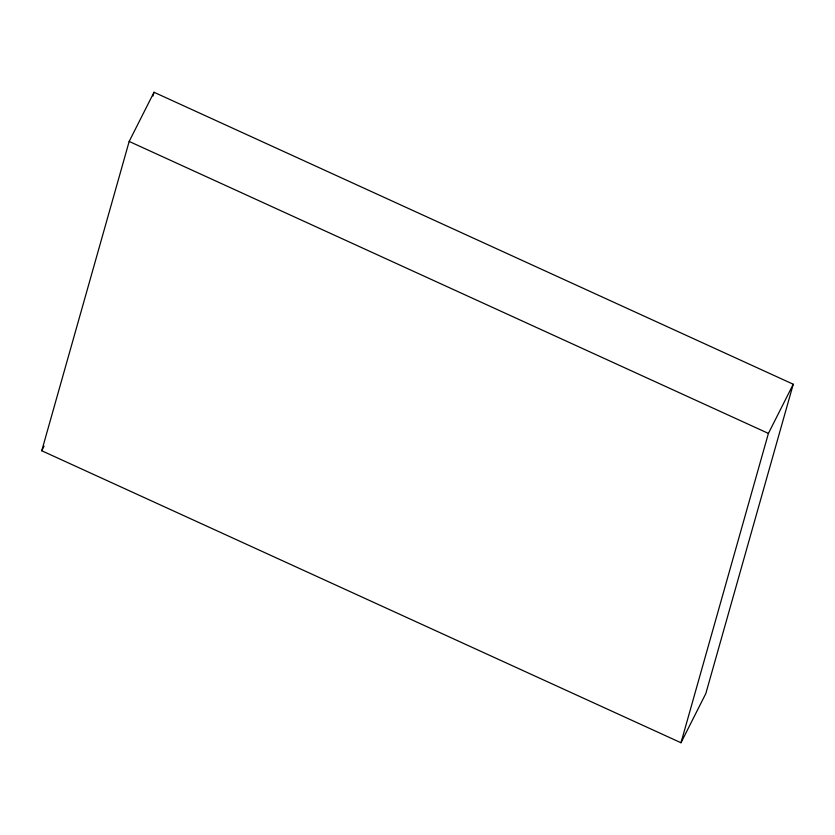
<?xml version="1.0" encoding="UTF-8"?>
<svg xmlns="http://www.w3.org/2000/svg" width="835" height="835" viewBox="0 0 835 835"><rect width="100%" height="100%" fill="white"/><g stroke="black" fill="none" stroke-linecap="round" stroke-linejoin="round"><path stroke-width="1.25" d="M41.75 450.764L129.174 141.439L154.016 92.257L793.25 384.236L705.826 693.561L680.984 742.743L41.75 450.764L44.057 446.193M152.951 96.015L154.016 92.257M680.984 742.743L768.409 433.417L793.25 384.236M129.174 141.439L768.409 433.417"/></g></svg>
